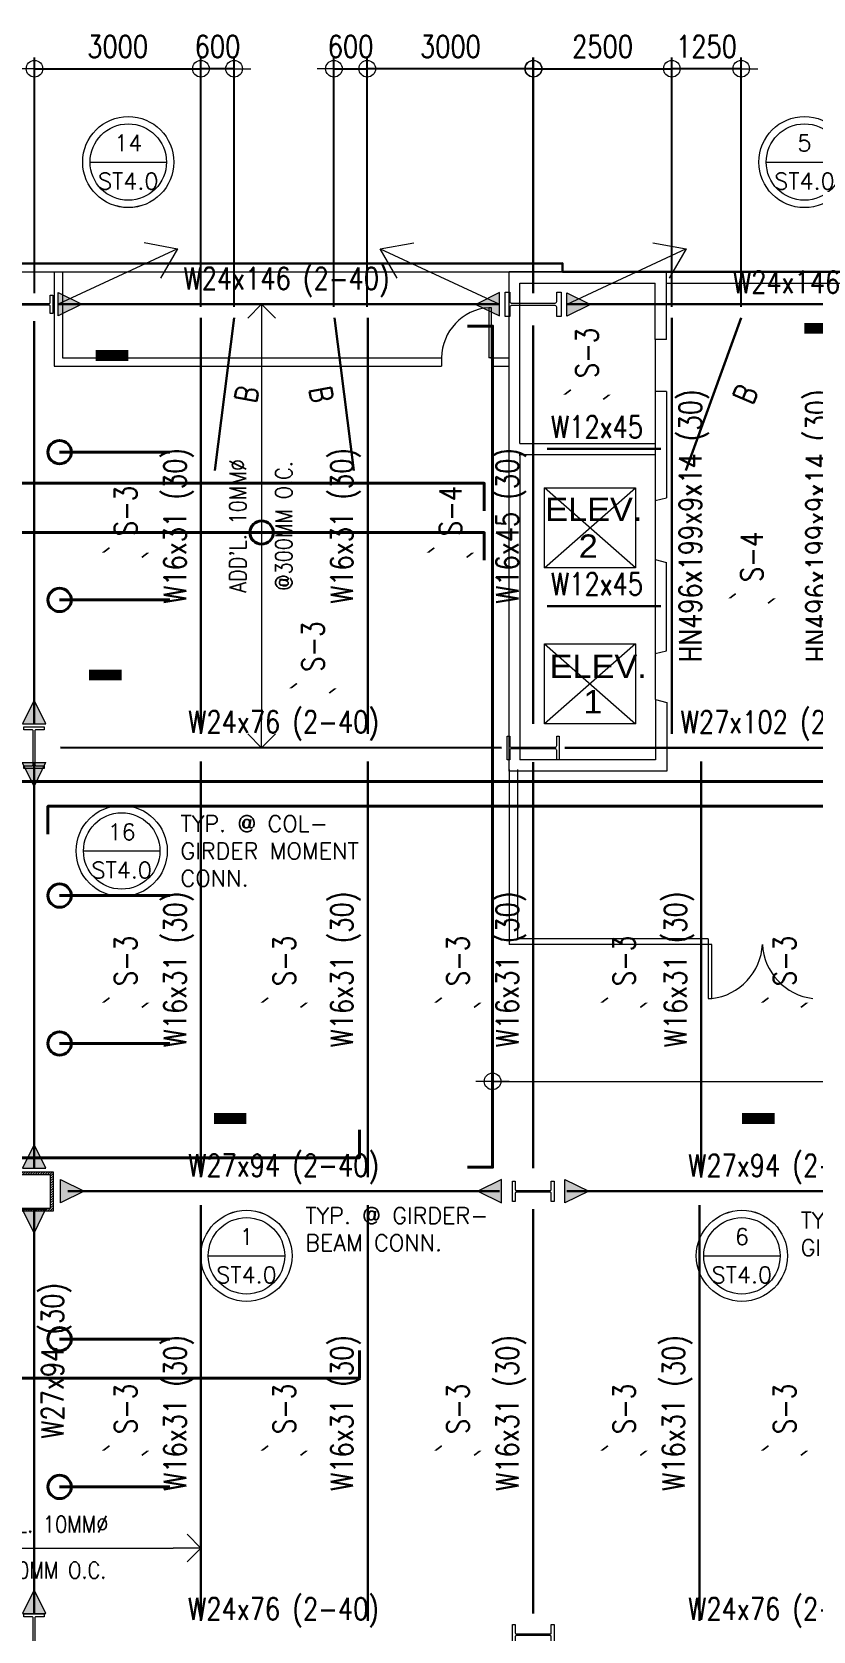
# Model space of a CAD drawing. Header units: millimetres. Extents: x 1935438 to 2130245, y -14991 to 120893.
# Drawn here: x 1978358 to 1992441, y 30584 to 59428 of the extents above; entities that cross this region are included whole.
import ezdxf
from ezdxf.enums import TextEntityAlignment as Align

# ---------------------------------------------------------------- set-up
doc = ezdxf.new("R2010")
doc.units = ezdxf.units.MM
doc.header["$MEASUREMENT"] = 0
doc.layers.get('0').update_dxf_attribs({"lineweight": 0})
for name, color, linetype, lineweight in [('A_ARCHITECTURAL BACKGROUND', 251, 'Continuous', 5), ('HATCH', 8, 'Continuous', 5), ('S-ANNO-DIMS', 252, 'Continuous', 5), ('S-ANNO-MARK', 2, 'Continuous', 9), ('S-ANNO-NPLT', 7, 'Continuous', 9), ('S-Anno-Symb', 143, 'Continuous', 15), ('S-Anno-Text', 52, 'Continuous', 15), ('S-BEAM', 5, 'Continuous', 30), ('S-BRACE', 2, 'Continuous', 9), ('S-COLS', 2, 'Continuous', 20), ('S-CONN', 1, 'Continuous', 9), ('S_COL', 2, 'Continuous', 20), ('S_DRB', 4, 'Continuous', 40), ('S_SLAB EDGE', 2, 'Continuous', 30)]:
    doc.layers.add(name, color=color, linetype=linetype, lineweight=lineweight)
doc.styles.add('1', font='simplex.shx', dxfattribs={"width": 0.85, "height": 300})
doc.styles.add('ARIALNW', font='ARIALN.TTF')
doc.styles.add('MMTX$0$ESMX$0$X-OPTA1D', font='x-opta1d')
doc.styles.add('ROMANSX', font='ROMANS.shx', dxfattribs={"height": 0.09375})
doc.styles.add('SIMPLEX', font='SIMPLEX.shx', dxfattribs={"width": 0.8, "height": 400})
doc.dimstyles.new('DIM 200', dxfattribs={"dimtxt": 0.36, "dimasz": 0.2, "dimexe": 0.1, "dimexo": 0, "dimgap": 0.08, "dimtad": 1, "dimlfac": 2, "dimrnd": 0.005, "dimzin": 1, "dimdsep": 46, "dimtxsty": 'ARIALNW', "dimcen": 0.09, "dimclrd": 6, "dimclre": 6, "dimclrt": 13, "dimadec": 0, "dimazin": 0, "dimtfac": 1, "dimtofl": 0, "dimtmove": 2, "dimatfit": 3, "dimfxl": 1, "dimtolj": 1, "dimtzin": 0, "dimarcsym": 0})
doc.dimstyles.new('DIM_100', dxfattribs={"dimtxt": 400, "dimasz": 2, "dimexe": 100, "dimexo": 250, "dimgap": 250, "dimtad": 1, "dimdec": 0, "dimrnd": 1, "dimzin": 1, "dimdsep": 46, "dimtxsty": '1', "dimblk1": 'ESCADIM_ARW', "dimblk2": 'ESCADIM_ARW', "dimsah": 1, "dimcen": 50, "dimclrd": 256, "dimclre": 256, "dimclrt": 52, "dimazin": 0, "dimtfac": 1, "dimtdec": 0, "dimtofl": 0, "dimtmove": 0, "dimatfit": 3, "dimldrblk": 'ESCADIM_ARW', "dimfxl": 1, "dimtolj": 1, "dimtzin": 0, "dimarcsym": 0})
doc.dimstyles.new('DIM_200', dxfattribs={"dimtxt": 400, "dimasz": 2, "dimexe": 200, "dimexo": 200, "dimgap": 200, "dimtad": 1, "dimdec": 0, "dimrnd": 1, "dimzin": 1, "dimdsep": 46, "dimtxsty": 'SIMPLEX', "dimblk1": 'ESCADIM_ARW', "dimblk2": 'ESCADIM_ARW', "dimsah": 1, "dimcen": 50, "dimclrd": 251, "dimclre": 251, "dimclrt": 52, "dimazin": 0, "dimtfac": 1, "dimtdec": 0, "dimtofl": 0, "dimtmove": 0, "dimatfit": 3, "dimldrblk": 'ESCADIM_ARW', "dimfxl": 1, "dimtolj": 1, "dimtzin": 0, "dimarcsym": 0})
doc.dimstyles.new('ESCA', dxfattribs={"dimtxt": 300, "dimasz": 1, "dimexe": 100, "dimexo": 100, "dimgap": 100, "dimtad": 1, "dimdec": 0, "dimrnd": 1, "dimdsep": 46, "dimtxsty": '1', "dimblk1": 'ESCADIM_ARW', "dimblk2": 'ESCADIM_ARW', "dimsah": 1, "dimcen": 50, "dimclrd": 256, "dimclre": 256, "dimclrt": 52, "dimadec": 0, "dimazin": 0, "dimtfac": 1, "dimtdec": 0, "dimtofl": 0, "dimtmove": 0, "dimatfit": 3, "dimldrblk": 'ESCADIM_ARW', "dimfxl": 1, "dimtolj": 1, "dimtzin": 0, "dimarcsym": 0})

# ---------------------------------------------------------------- blocks, each defined once
blk = doc.blocks.new('8F PLAN')
at = {"layer": 'A_ARCHITECTURAL BACKGROUND', "ltscale": 10}
for p, q in [((26529, 56736, 0), (10917, 56736, 0)), ((11067, 56585, 0), (26529, 56585, 0)), ((25567, 47580, 0), (25567, 56585, 0)), ((44567, 56585, 0), (25567, 56585, 0)), ((26529, 56588, 0), (26529, 56738, 0)), ((28402, 55361, 0), (28402, 56587, 0)), ((28402, 55361, 0), (28402, 56587, 0)), ((25761, 53489, 0), (25761, 56377, 0)), ((28202, 55361, 0), (28202, 56377, 0)), ((25248, 55937, 0), (25198, 55937, 0)), ((25198, 55937, 0), (25198, 55035, 0)), ((25248, 55937, 0), (25198, 55937, 0)), ((25198, 55937, 0), (25198, 55035, 0)), ((25248, 55035, 0), (25248, 55937, 0)), ((25248, 55035, 0), (25248, 55937, 0)), ((25248, 55016, 0), (25248, 55917, 0)), ((25248, 55016, 0), (25248, 55917, 0)), ((28402, 55361, 0), (28202, 55361, 0)), ((28202, 54424, 0), (28202, 53489, 0)), ((28402, 54424, 0), (28202, 54424, 0)), ((28402, 54424, 0), (28402, 53514, 0)), ((28402, 54424, 0), (28402, 52509, 0)), ((25761, 53489, 0), (28202, 53489, 0)), ((25761, 53489, 0), (28202, 53489, 0)), ((25761, 53489, 0), (28202, 53489, 0)), ((25761, 53489, 0), (28202, 53489, 0)), ((25761, 53286, 0), (25761, 53311, 0)), ((25761, 53289, 0), (28202, 53289, 0)), ((25761, 53263, 0), (25761, 53289, 0)), ((25761, 53289, 0), (28202, 53289, 0)), ((25761, 53263, 0), (25761, 47781, 0)), ((28202, 53289, 0), (28202, 52457, 0)), ((28202, 52457, 0), (28402, 52509, 0)), ((28202, 52457, 0), (28402, 52509, 0)), ((28202, 51395, 0), (28402, 51344, 0)), ((28202, 51395, 0), (28402, 51344, 0)), ((28202, 51395, 0), (28202, 49697, 0)), ((28402, 49748, 0), (28402, 51344, 0)), ((28402, 49748, 0), (28402, 51344, 0)), ((28202, 49697, 0), (28402, 49748, 0)), ((28202, 49697, 0), (28402, 49748, 0)), ((28204, 48869, 0), (28411, 48816, 0)), ((28204, 48869, 0), (28411, 48816, 0)), ((28204, 48869, 0), (28204, 47781, 0)), ((28411, 48816, 0), (28411, 47580, 0)), ((25567, 47606, 0), (25567, 44453, 0)), ((25717, 47606, 0), (25717, 44553, 0)), ((28204, 47781, 0), (25761, 47781, 0)), ((28411, 47580, 0), (25567, 47580, 0)), ((29157, 44453, 0), (25567, 44453, 0)), ((29157, 44553, 0), (25717, 44553, 0)), ((29157, 44553, 0), (29157, 44403, 0)), ((29157, 44453, 0), (29157, 43476, 0)), ((29222, 44453, 0), (29157, 44453, 0)), ((29222, 43476, 0), (29222, 44453, 0)), ((29157, 43476, 0), (29222, 43476, 0))]:
    blk.add_line(p, q, dxfattribs=at)
at = {"layer": 'A_ARCHITECTURAL BACKGROUND', "ltscale": 0.5}
for p, q in [((17360, 56588, 0), (17360, 54885, 0)), ((17510, 56588, 0), (17510, 55035, 0)), ((25248, 55104, 0), (25248, 54885, 0)), ((28204, 48869, 0), (28204, 55361, 0)), ((17360, 54885, 0), (24347, 54885, 0)), ((17510, 55035, 0), (24347, 55035, 0)), ((24347, 55053, 0), (24347, 54885, 0)), ((25248, 55035, 0), (25198, 55035, 0)), ((25248, 55035, 0), (25567, 55035, 0)), ((25248, 54885, 0), (25567, 54885, 0)), ((27844, 51242, 0), (26201, 52685, 0)), ((26201, 51242, 0), (27844, 52685, 0)), ((26201, 49871, 0), (27844, 48428, 0)), ((27844, 49871, 0), (26201, 48428, 0))]:
    blk.add_line(p, q, dxfattribs=at)
at = {"layer": 'A_ARCHITECTURAL BACKGROUND', "linetype": 'ByBlock', "ltscale": 0.5}
for p, q in [((25761, 56377, 0), (28202, 56377, 0)), ((28402, 56377, 0), (31580, 56377, 0))]:
    blk.add_line(p, q, dxfattribs=at)
at = {"layer": 'A_ARCHITECTURAL BACKGROUND', "ltscale": 0.5, "elevation": 0}
for points in [[(26201, 52685), (27844, 52685), (27844, 51242), (26201, 51242)], [(27844, 48428), (26201, 48428), (26201, 49871), (27844, 49871)]]:
    blk.add_lwpolyline(points, close=True, dxfattribs=at)
at = {"layer": 'A_ARCHITECTURAL BACKGROUND', "linetype": 'ByBlock', "lineweight": 13, "ltscale": 0.5}
for centre, radius, start, end in [((25262, 55024, 0), 915, 93.9663, 179.3068), ((29099, 44505, 0), 1036, 276.8071, 357.1428), ((31168, 44505, 0), 1036, 182.8572, 263.1929)]:
    blk.add_arc(centre, radius, start, end, dxfattribs=at)
at = {"layer": 'S_SLAB EDGE', "ltscale": 0.05, "elevation": 0}
blk.add_lwpolyline([(10917, 56736), (26529, 56736), (26529, 56585), (44567, 56585)], dxfattribs=at)
at = {"layer": 'A_ARCHITECTURAL BACKGROUND', "style": 'MMTX$0$ESMX$0$X-OPTA1D', "text_generation_flag": 6, "width": 1.1}
for s, height, p in [('ELEV.', 420.9, (26215, 52090, 0)), ('2', 421, (26821, 51426, 0)), ('ELEV.', 420.9, (26295, 49257, 0)), ('1', 421, (26903, 48619, 0))]:
    blk.add_text(s, height=height, rotation=180, dxfattribs=at).set_placement(p)
blk = doc.blocks.new('8F COLUMN LAYOUT')
at = {"layer": 'HATCH', "ltscale": 0.05}
h = blk.add_hatch(dxfattribs=at)
h.set_pattern_fill('ANSI31', color=256, scale=250, style=0)
h.set_pattern_definition([(45, (-1980405.203, 18186.887), (-22.0970869, 22.0970869), [])])
h.paths.add_polyline_path([(16699, 39698), (17299, 39698), (17299, 40298), (16699, 40298)], flags=16)
h.paths.add_polyline_path([(16649, 39648), (17349, 39648), (17349, 40348), (16649, 40348)])
at = {"layer": 'S-COLS', "ltscale": 0.5, "elevation": 0}
for points in [[(16649, 39648), (17349, 39648), (17349, 40348), (16649, 40348)], [(16699, 39698), (17299, 39698), (17299, 40298), (16699, 40298)]]:
    blk.add_lwpolyline(points, close=True, dxfattribs=at)
at = {"layer": 'S_COL', "ltscale": 0.05}
for points in [[(17338, 56000), (17338, 55833), (17290, 55833), (17290, 55967, 0.414214), (17270, 55987), (16737, 55987, 0.414214), (16717, 55967), (16717, 55833), (16669, 55833), (16669, 56167), (16717, 56167), (16717, 56033, 0.414214), (16737, 56013), (17270, 56013, 0.414214), (17290, 56033), (17290, 56167), (17338, 56167), (17338, 56000)], [(26506, 56000), (26506, 55779), (26424, 55779), (26424, 55948, 0.414214), (26395, 55977), (25605, 55977, 0.414214), (25576, 55948), (25576, 55779), (25494, 55779), (25494, 56221), (25576, 56221), (25576, 56052, 0.414214), (25605, 56023), (26395, 56023, 0.414214), (26424, 56052), (26424, 56221), (26506, 56221), (26506, 56000)], [(17000, 48376), (17183, 48376), (17183, 48323), (17033, 48323, 0.414214), (17015, 48305), (17015, 47695, 0.414214), (17033, 47677), (17183, 47677), (17183, 47624), (16817, 47624), (16817, 47677), (16967, 47677, 0.414214), (16985, 47695), (16985, 48305, 0.414214), (16967, 48323), (16817, 48323), (16817, 48376), (17000, 48376)], [(25529, 47997), (25529, 48208), (25576, 48208), (25576, 48039, 0.414214), (25605, 48010), (26395, 48010, 0.414214), (26424, 48039), (26424, 48208), (26471, 48208), (26471, 47786), (26424, 47786), (26424, 47955, 0.414214), (26395, 47984), (25605, 47984, 0.414214), (25576, 47955), (25576, 47786), (25529, 47786), (25529, 47997)], [(25624, 40000), (25624, 40183), (25677, 40183), (25677, 40033, 0.414214), (25695, 40015), (26305, 40015, 0.414214), (26323, 40033), (26323, 40183), (26376, 40183), (26376, 39817), (26323, 39817), (26323, 39967, 0.414214), (26305, 39985), (25695, 39985, 0.414214), (25677, 39967), (25677, 39817), (25624, 39817), (25624, 40000)]]:
    blk.add_lwpolyline(points, format="xyb", dxfattribs=at)
at = {"layer": 'S_COL', "ltscale": 0.05, "elevation": 0}
for points in [[(17000, 32376), (17183, 32376), (17183, 32323), (17033, 32323, 0.414214), (17015, 32305), (17015, 31695, 0.414214), (17033, 31677), (17183, 31677), (17183, 31624), (16817, 31624), (16817, 31677), (16967, 31677, 0.414214), (16985, 31695), (16985, 32305, 0.414214), (16967, 32323), (16817, 32323), (16817, 32376), (17000, 32376)], [(25624, 32000), (25624, 32183), (25677, 32183), (25677, 32033, 0.414214), (25695, 32015), (26305, 32015, 0.414214), (26323, 32033), (26323, 32183), (26376, 32183), (26376, 31817), (26323, 31817), (26323, 31967, 0.414214), (26305, 31985), (25695, 31985, 0.414214), (25677, 31967), (25677, 31817), (25624, 31817), (25624, 32000)]]:
    blk.add_lwpolyline(points, format="xyb", dxfattribs=at)
blk = doc.blocks.new('Bubble')
at = {"layer": 'S-ANNO-NPLT'}
blk.add_circle((0, 0), 0.2608, dxfattribs=at)
at = {"layer": 'S-Anno-Symb', "color": 0}
blk.add_line((-0.2188, 0), (0.2188, 0), dxfattribs=at)
blk.add_circle((0, 0), 0.2187, dxfattribs=at)
at = {"layer": 'S-Anno-Symb', "style": 'ROMANSX'}
for tag, p in [('1', (0, 0.1094)), ('S1', (0, -0.1094))]:
    blk.add_attdef(tag, text='', height=0.0937, dxfattribs=at).set_placement(p, align=Align.MIDDLE_CENTER)
at = {"layer": 'S-Anno-Symb', "style": 'ROMANSX', "width": 1.018385, "flags": 8}
blk.add_attdef('LONG', text='', height=0.0937, dxfattribs=at).set_placement((-0.1796, -0.1249), (0.1796, -0.1249), align=Align.FIT)
blk = doc.blocks.new('ESCADIM_ARW')
at = {"color": 7}
blk.add_line((-150, 0), (150, 0), dxfattribs=at)
blk.add_circle((0, 0), 75, dxfattribs=at)
blk = doc.blocks.new('*D10')
at = {"color": 251, "lineweight": -2, "ltscale": 0.05, "transparency": 16777216}
for p, q in [((1978403, 54715), (1978403, 58965)), ((1981403, 54468), (1981403, 58965)), ((1978405, 58765), (1981401, 58765))]:
    blk.add_line(p, q, dxfattribs=at)
at = {"layer": 'Defpoints', "color": 0, "ltscale": 0.05, "transparency": 16777216}
for p in [(1981403, 58765), (1978403, 54515, 0), (1981403, 54268)]:
    blk.add_point(p, dxfattribs=at)
at = {"color": 251, "lineweight": -2, "ltscale": 0.05, "transparency": 16777216, "xscale": 2, "yscale": 2, "zscale": 2, "rotation": 180}
blk.add_blockref('ESCADIM_ARW', (1978403, 58765), dxfattribs=at)
at = {"color": 251, "lineweight": -2, "ltscale": 0.05, "transparency": 16777216, "xscale": 2, "yscale": 2, "zscale": 2}
blk.add_blockref('ESCADIM_ARW', (1981403, 58765), dxfattribs=at)
at = {"color": 52, "ltscale": 0.05, "transparency": 16777216, "insert": (1979903, 59165), "char_height": 400, "attachment_point": 5, "style": 'SIMPLEX'}
blk.add_mtext('\\A1;{\\W0.8;3000}', dxfattribs=at)
blk = doc.blocks.new('*D11')
at = {"color": 251, "lineweight": -2, "ltscale": 0.05, "transparency": 16777216}
for p, q in [((1981403, 54468), (1981403, 58965)), ((1982003, 54469), (1982003, 58965)), ((1982001, 58765), (1981405, 58765))]:
    blk.add_line(p, q, dxfattribs=at)
at = {"layer": 'Defpoints', "color": 0, "ltscale": 0.05, "transparency": 16777216}
for p in [(1981403, 58765), (1981403, 54268), (1982003, 54269)]:
    blk.add_point(p, dxfattribs=at)
at = {"color": 251, "lineweight": -2, "ltscale": 0.05, "transparency": 16777216, "xscale": 2, "yscale": 2, "zscale": 2, "rotation": 180}
blk.add_blockref('ESCADIM_ARW', (1981403, 58765), dxfattribs=at)
at = {"color": 251, "lineweight": -2, "ltscale": 0.05, "transparency": 16777216, "xscale": 2, "yscale": 2, "zscale": 2}
blk.add_blockref('ESCADIM_ARW', (1982003, 58765), dxfattribs=at)
at = {"color": 52, "ltscale": 0.05, "transparency": 16777216, "insert": (1981703, 59165), "char_height": 400, "attachment_point": 5, "style": 'SIMPLEX'}
blk.add_mtext('\\A1;{\\W0.8;600}', dxfattribs=at)
blk = doc.blocks.new('*D12')
at = {"color": 251, "lineweight": -2, "ltscale": 0.05, "transparency": 16777216}
for p, q in [((1984403, 54468), (1984403, 58965)), ((1987403, 54715), (1987403, 58965)), ((1987401, 58765), (1984405, 58765))]:
    blk.add_line(p, q, dxfattribs=at)
at = {"layer": 'Defpoints', "color": 0, "ltscale": 0.05, "transparency": 16777216}
for p in [(1984403, 58765), (1984403, 54268), (1987403, 54515, 0)]:
    blk.add_point(p, dxfattribs=at)
at = {"color": 251, "lineweight": -2, "ltscale": 0.05, "transparency": 16777216, "xscale": 2, "yscale": 2, "zscale": 2, "rotation": 180}
blk.add_blockref('ESCADIM_ARW', (1984403, 58765), dxfattribs=at)
at = {"color": 251, "lineweight": -2, "ltscale": 0.05, "transparency": 16777216, "xscale": 2, "yscale": 2, "zscale": 2}
blk.add_blockref('ESCADIM_ARW', (1987403, 58765), dxfattribs=at)
at = {"color": 52, "ltscale": 0.05, "transparency": 16777216, "insert": (1985903, 59165), "char_height": 400, "attachment_point": 5, "style": 'SIMPLEX'}
blk.add_mtext('\\A1;{\\W0.8;3000}', dxfattribs=at)
blk = doc.blocks.new('*D13')
at = {"color": 251, "lineweight": -2, "ltscale": 0.05, "transparency": 16777216}
for p, q in [((1983803, 54469), (1983803, 58965)), ((1984403, 54468), (1984403, 58965)), ((1983805, 58765), (1984401, 58765))]:
    blk.add_line(p, q, dxfattribs=at)
at = {"layer": 'Defpoints', "color": 0, "ltscale": 0.05, "transparency": 16777216}
for p in [(1984403, 58765), (1983803, 54269), (1984403, 54268)]:
    blk.add_point(p, dxfattribs=at)
at = {"color": 251, "lineweight": -2, "ltscale": 0.05, "transparency": 16777216, "xscale": 2, "yscale": 2, "zscale": 2, "rotation": 180}
blk.add_blockref('ESCADIM_ARW', (1983803, 58765), dxfattribs=at)
at = {"color": 251, "lineweight": -2, "ltscale": 0.05, "transparency": 16777216, "xscale": 2, "yscale": 2, "zscale": 2}
blk.add_blockref('ESCADIM_ARW', (1984403, 58765), dxfattribs=at)
at = {"color": 52, "ltscale": 0.05, "transparency": 16777216, "insert": (1984103, 59165), "char_height": 400, "attachment_point": 5, "style": 'SIMPLEX'}
blk.add_mtext('\\A1;{\\W0.8;600}', dxfattribs=at)
blk = doc.blocks.new('*D14')
at = {"color": 251, "lineweight": -2, "ltscale": 0.05, "transparency": 16777216}
for p, q in [((1987396, 54715), (1987396, 58965)), ((1989896, 54468), (1989896, 58965)), ((1987398, 58765), (1989894, 58765))]:
    blk.add_line(p, q, dxfattribs=at)
at = {"layer": 'Defpoints', "color": 0, "ltscale": 0.05, "transparency": 16777216}
for p in [(1989896, 58765), (1987396, 54515, 0), (1989896, 54268)]:
    blk.add_point(p, dxfattribs=at)
at = {"color": 251, "lineweight": -2, "ltscale": 0.05, "transparency": 16777216, "xscale": 2, "yscale": 2, "zscale": 2, "rotation": 180}
blk.add_blockref('ESCADIM_ARW', (1987396, 58765), dxfattribs=at)
at = {"color": 251, "lineweight": -2, "ltscale": 0.05, "transparency": 16777216, "xscale": 2, "yscale": 2, "zscale": 2}
blk.add_blockref('ESCADIM_ARW', (1989896, 58765), dxfattribs=at)
at = {"color": 52, "ltscale": 0.05, "transparency": 16777216, "insert": (1988646, 59165), "char_height": 400, "attachment_point": 5, "style": 'SIMPLEX'}
blk.add_mtext('\\A1;{\\W0.8;2500}', dxfattribs=at)
blk = doc.blocks.new('*D15')
at = {"color": 251, "lineweight": -2, "ltscale": 0.05, "transparency": 16777216}
for p, q in [((1989896, 54468), (1989896, 58965)), ((1991146, 54469), (1991146, 58965)), ((1991144, 58765), (1989898, 58765))]:
    blk.add_line(p, q, dxfattribs=at)
at = {"layer": 'Defpoints', "color": 0, "ltscale": 0.05, "transparency": 16777216}
for p in [(1989896, 58765), (1989896, 54268), (1991146, 54269)]:
    blk.add_point(p, dxfattribs=at)
at = {"color": 251, "lineweight": -2, "ltscale": 0.05, "transparency": 16777216, "xscale": 2, "yscale": 2, "zscale": 2, "rotation": 180}
blk.add_blockref('ESCADIM_ARW', (1989896, 58765), dxfattribs=at)
at = {"color": 251, "lineweight": -2, "ltscale": 0.05, "transparency": 16777216, "xscale": 2, "yscale": 2, "zscale": 2}
blk.add_blockref('ESCADIM_ARW', (1991146, 58765), dxfattribs=at)
at = {"color": 52, "ltscale": 0.05, "transparency": 16777216, "insert": (1990521, 59165), "char_height": 400, "attachment_point": 5, "style": 'SIMPLEX'}
blk.add_mtext('\\A1;{\\W0.8;1250}', dxfattribs=at)
blk = doc.blocks.new('_Open90')
at = {"color": 0, "linetype": 'ByBlock', "lineweight": -2}
for p, q in [((0, 0), (-1, 0)), ((-0.5, 0.5), (0, 0)), ((0, 0), (-0.5, -0.5))]:
    blk.add_line(p, q, dxfattribs=at)
blk = doc.blocks.new('*D37')
at = {"lineweight": -2, "ltscale": 0.5, "transparency": 16777216}
blk.add_line((14759, 33565, 0), (19508, 33565, 0), dxfattribs=at)
at = {"layer": 'Defpoints', "color": 0, "ltscale": 0.5, "transparency": 16777216}
for p in [(14259, 33565, 0), (20008, 33565, 0), (20008, 33565, 0)]:
    blk.add_point(p, dxfattribs=at)
at = {"lineweight": -2, "ltscale": 0.5, "transparency": 16777216, "xscale": 500, "yscale": 500, "zscale": 500, "rotation": 180}
blk.add_blockref('_Open90', (14259, 33565, 0), dxfattribs=at)
at = {"lineweight": -2, "ltscale": 0.5, "transparency": 16777216, "xscale": 500, "yscale": 500, "zscale": 500}
blk.add_blockref('_Open90', (20008, 33565, 0), dxfattribs=at)
at = {"color": 52, "ltscale": 0.5, "transparency": 16777216, "char_height": 300, "attachment_point": 5, "style": '1'}
for s, insert in [("\\A1;ADD'L. 10MM%%C", (17133, 33994, 0)), ('\\A1;@300MM O.C. ', (17133, 33165, 0))]:
    blk.add_mtext(s, dxfattribs=dict(at, insert=insert))
blk = doc.blocks.new('*D39')
at = {"lineweight": -2, "ltscale": 0.5, "transparency": 16777216}
blk.add_line((21102, 55501), (21102, 48502), dxfattribs=at)
at = {"layer": 'Defpoints', "color": 0, "ltscale": 0.5, "transparency": 16777216}
for p in [(21102, 56001, 0), (21102, 48002, 0), (21102, 48002)]:
    blk.add_point(p, dxfattribs=at)
at = {"lineweight": -2, "ltscale": 0.5, "transparency": 16777216, "xscale": 500, "yscale": 500, "zscale": 500}
for p, rotation in [((21102, 56001), 90), ((21102, 48002), 270)]:
    blk.add_blockref('_Open90', p, dxfattribs=dict(at, rotation=rotation))
at = {"color": 52, "ltscale": 0.5, "transparency": 16777216, "char_height": 300, "attachment_point": 5, "rotation": 90, "style": '1'}
for s, insert in [("\\A1;ADD'L. 10MM%%C", (20674, 52002)), ('\\A1;@300MM O.C. ', (21502, 52002))]:
    blk.add_mtext(s, dxfattribs=dict(at, insert=insert))
blk = doc.blocks.new('8F FRAMING LAYOUT')
at = {"layer": 'S-CONN'}
for points in [[(5935, 47791), (6364, 48002), (5935, 48212)], [(13894, 47788), (13465, 47998), (13894, 48209)], [(15106, 47786), (15535, 47996), (15106, 48207)], [(5289, 40430), (5500, 40859), (5710, 40430)], [(5288, 39736), (5499, 39307), (5709, 39736)], [(5289, 32414), (5500, 32843), (5710, 32414)], [(5977, 31792), (6406, 32002), (5977, 32212)], [(13930, 31788), (13501, 31999), (13930, 32209)], [(15072, 31788), (15501, 31999), (15072, 32209)], [(5288, 31677), (5499, 31248), (5709, 31677)], [(5289, 24381), (5500, 24810), (5710, 24381)]]:
    blk.add_hatch(color=256, dxfattribs=at).paths.add_polyline_path(points)
at = {"layer": 'S-BEAM'}
for p, q in [((5935, 48000, 0), (13894, 47999, 0)), ((23066, 47999, 0), (15106, 48000, 0)), ((5500, 40430, 0), (5500, 47694, 0)), ((8509, 40249, 0), (8509, 47753, 0)), ((9109, 47752, 0), (8759, 44998, 0)), ((10917, 47752, 0), (11267, 44998, 0)), ((11517, 40249, 0), (11517, 47753, 0)), ((14500, 40430, 0), (14500, 47619, 0)), ((17000, 40249, 0), (17000, 47753, 0)), ((18250, 47752, 0), (17250, 44998, 0)), ((16800, 45389, 0), (14750, 45389, 0)), ((16800, 42556, 0), (14750, 42556, 0)), ((5976, 40002, 0), (13929, 39999, 0)), ((23100, 39999, 0), (15071, 39999, 0)), ((5500, 39737, 0), (5500, 32414, 0)), ((8509, 39749, 0), (8509, 32251, 0)), ((11517, 39749, 0), (11517, 32251, 0)), ((14500, 39737, 0), (14500, 32414, 0)), ((17532, 39749, 0), (17532, 32250, 0)), ((6106, 32002, 0), (13894, 31999, 0)), ((8509, 31751, 0), (8509, 24252, 0)), ((11517, 31751, 0), (11517, 24251, 0)), ((22928, 31999, 0), (15106, 32000, 0)), ((17497, 31750, 0), (17497, 24251, 0)), ((5500, 24381, 0), (5500, 31679, 0)), ((14501, 24381, 0), (14501, 31679, 0))]:
    blk.add_line(p, q, dxfattribs=at)
at = {"layer": 'S-CONN', "color": 1, "elevation": 0}
for points in [[(5935, 48212), (6364, 48002), (5935, 47791), (5935, 48213)], [(13894, 48209), (13465, 47998), (13894, 47788), (13894, 48210)], [(15106, 48207), (15535, 47996), (15106, 47786), (15106, 48208)], [(5710, 40430), (5500, 40859), (5289, 40430), (5711, 40430)], [(5709, 39736), (5499, 39307), (5288, 39736), (5710, 39736)], [(5710, 32414), (5500, 32843), (5289, 32414), (5711, 32414)], [(5977, 32212), (6406, 32002), (5977, 31792), (5977, 32213)], [(13930, 32209), (13501, 31999), (13930, 31788), (13930, 32210)], [(15072, 32209), (15501, 31999), (15072, 31788), (15072, 32210)], [(5709, 31677), (5499, 31248), (5288, 31677), (5710, 31677)], [(5710, 24381), (5500, 24810), (5289, 24381), (5711, 24381)]]:
    blk.add_lwpolyline(points, dxfattribs=at)
at = {"layer": 'S-BRACE', "ltscale": 0.5}
for points in [[(8086, 49002, 0), (5935, 48000, 0)], [(11743, 49001, 0), (13894, 47999, 0)], [(17258, 48999, 0), (15106, 47997, 0)]]:
    blk.add_leader(points, dimstyle='DIM 200', override={"dimasz": 500, "dimtad": 0, "dimclrd": 2, "dimldrblk": 'Open90', "dimfxl": 0.18}, dxfattribs=at)
blk = doc.blocks.new("ADD' L BARS")
at = {"layer": 'S_DRB', "color": 4, "elevation": 0}
for points in [[(24817.1, 40432.8), (25267.1, 40432.8), (25267.1, 55606.9), (24817.1, 55606.9)], [(25117.1, 52271.9), (25117.1, 52771.9), (8265.2, 52771.9), (8265.2, 52271.9)], [(25117.1, 51382.7), (25117.1, 51882.7), (8265.2, 51882.7), (8265.2, 51382.7)], [(46351.2, 46894.5), (46351.2, 47394.5), (6014.4, 47394.5), (6014.4, 46894.5)], [(46001.2, 46444.5), (46001.2, 46944.5), (17250, 46944.5), (17250, 46444.5)], [(22866.9, 41106.8), (22866.9, 40606.8), (6414.9, 40606.8), (6414.9, 41106.8)], [(22866.9, 37126.5), (22866.9, 36626.5), (6649.7, 36626.5), (6649.7, 37126.5)]]:
    blk.add_lwpolyline(points, dxfattribs=at)
at = {"layer": 'S_DRB'}
blk.add_circle((21102.3, 51882.7, 0), 210.4, dxfattribs=at)
at = {"ltscale": 0.5}
dim = blk.add_linear_dim(base=(21102.3, 48002.4, 0), p1=(21102.3, 56001.2, 0), p2=(21102.3, 48002.4, 0), angle=270, text="ADD'L. 10MM%%C\\X@300MM O.C. ", dimstyle='DIM_100', override={"dimasz": 500, "dimexo": 100, "dimblk1": 'Open90', "dimblk2": 'Open90', "dimse1": 1, "dimse2": 1}, dxfattribs=at)
dim.commit()
dim.dimension.update_dxf_attribs({"geometry": '*D39', "text_midpoint": (21102.3, 52001.8, 0)})
dim = blk.add_linear_dim(base=(20008.5, 33565.1, 0), p1=(14258.5, 33565.1, 0), p2=(20008.5, 33565.1, 0), text="ADD'L. 10MM%%C\\X@300MM O.C. ", dimstyle='DIM_100', override={"dimasz": 500, "dimexo": 100, "dimblk1": 'Open90', "dimblk2": 'Open90', "dimse1": 1, "dimse2": 1}, dxfattribs=at)
dim.commit()
dim.dimension.update_dxf_attribs({"geometry": '*D37', "text_midpoint": (17133.5, 33565.1, 0)})
at = {"layer": 'S-ANNO-DIMS', "color": 4}
blk.add_leader([(25267.1, 41983, 0), (47743.9, 41983, 0)], dimstyle='ESCA', override={"dimasz": 2, "dimtad": 0, "dimfxl": 0.0625}, dxfattribs=at)

msp = doc.modelspace()

# ---------------------------------------------------------------- linework, layer by layer
at = {"layer": 'S-ANNO-MARK'}
for points, elevation in [([(1988074.62301, 52973.28346, 29.99952, 29.99952, 0), (1987961.57868, 52886.28233, 0, 0, 0), (1988771.15623, 52886.28233, 29.99952, 29.99952, 0), (1988658.11191, 52799.28119, 0, 0, 0)], -0.00001), ([(1979755.13813, 50123.53025, 29.99952, 29.99952, 0), (1979642.0938, 50036.52912, 0, 0, 0), (1980451.67135, 50036.52912, 29.99952, 29.99952, 0), (1980338.62702, 49949.52798, 0, 0, 0)], 0.00001), ([(1985612.52756, 50123.53025, 29.99952, 29.99952, 0), (1985499.48323, 50036.52912, 0, 0, 0), (1986309.06079, 50036.52912, 29.99952, 29.99952, 0), (1986196.01646, 49949.52798, 0, 0, 0)], 0), ([(1991046.98086, 49296.09154, 29.99952, 29.99952, 0), (1990933.93653, 49209.09041, 0, 0, 0), (1991743.51408, 49209.09041, 29.99952, 29.99952, 0), (1991630.46975, 49122.08927, 0, 0, 0)], 0.00001), ([(1979755.13813, 42005.98357, 29.99952, 29.99952, 0), (1979642.0938, 41918.98244, 0, 0, 0), (1980451.67135, 41918.98244, 29.99952, 29.99952, 0), (1980338.62702, 41831.9813, 0, 0, 0)], 0.00001), ([(1982616.75764, 42005.98357, 29.99952, 29.99952, 0), (1982503.71331, 41918.98244, 0, 0, 0), (1983313.29086, 41918.98244, 29.99952, 29.99952, 0), (1983200.24653, 41831.9813, 0, 0, 0)], 0), ([(1985746.67798, 42005.98357, 29.99952, 29.99952, 0), (1985633.63365, 41918.98244, 0, 0, 0), (1986443.2112, 41918.98244, 29.99952, 29.99952, 0), (1986330.16687, 41831.9813, 0, 0, 0)], 0.00001), ([(1988743.62178, 42005.98357, 29.99952, 29.99952, 0), (1988630.57745, 41918.98244, 0, 0, 0), (1989440.15501, 41918.98244, 29.99952, 29.99952, 0), (1989327.11068, 41831.9813, 0, 0, 0)], 0.00001), ([(1991638.87942, 42006.18714, 29.99952, 29.99952, 0), (1991525.8351, 41919.18601, 0, 0, 0), (1992335.41265, 41919.18601, 29.99952, 29.99952, 0), (1992222.36832, 41832.18487, 0, 0, 0)], 0), ([(1979755.13813, 33925.42633, 29.99952, 29.99952, 0), (1979642.0938, 33838.4252, 0, 0, 0), (1980451.67135, 33838.4252, 29.99952, 29.99952, 0), (1980338.62702, 33751.42406, 0, 0, 0)], 0.00001), ([(1982616.75764, 33925.42633, 29.99952, 29.99952, 0), (1982503.71331, 33838.4252, 0, 0, 0), (1983313.29086, 33838.4252, 29.99952, 29.99952, 0), (1983200.24653, 33751.42406, 0, 0, 0)], 0), ([(1985746.67798, 33925.42633, 29.99952, 29.99952, 0), (1985633.63365, 33838.4252, 0, 0, 0), (1986443.2112, 33838.4252, 29.99952, 29.99952, 0), (1986330.16687, 33751.42406, 0, 0, 0)], 0.00001), ([(1988743.62178, 33925.42633, 29.99952, 29.99952, 0), (1988630.57745, 33838.4252, 0, 0, 0), (1989440.15501, 33838.4252, 29.99952, 29.99952, 0), (1989327.11068, 33751.42406, 0, 0, 0)], 0.00001), ([(1991638.87942, 33925.6299, 29.99952, 29.99952, 0), (1991525.8351, 33838.62877, 0, 0, 0), (1992335.41265, 33838.62877, 29.99952, 29.99952, 0), (1992222.36832, 33751.62763, 0, 0, 0)], 0)]:
    msp.add_lwpolyline(points, format="xyseb", dxfattribs=dict(at, elevation=elevation))
msp.add_lwpolyline([(1983134.73647, 47676.28629, 29.99952, 29.99952, 0), (1983021.69214, 47589.28516, 0, 0, 0), (1983831.26969, 47589.28516, 29.99952, 29.99952, 0), (1983718.22536, 47502.28403, 0, 0, 0)], format="xyseb", dxfattribs=at)
at = {"layer": 'S-ANNO-NPLT'}
for centre in [(1980094.26776, 57081.36622, 0.00002), (1979975.42419, 44654.14373, 0), (1982225.63798, 37351.51695, 0), (1991158.82419, 37351.51695, 0.00001)]:
    msp.add_circle(centre, 821.36597, dxfattribs=at)
at = {"layer": 'S-Anno-Symb', "linetype": 'ByBlock'}
for points, elevation in [([(1980094.26776, 56260.00024, 0, 0, 0), (1980094.26776, 53591.5061, 196.07256, 196.07256, 0), (1979506.05008, 53591.5061, 0, 0, 0)], 0.00002), ([(1992287.3066, 56260.00024, 0, 0, 0), (1992287.3066, 54082.80684, 196.07256, 196.07256, 0), (1992875.52428, 54082.80684, 0, 0, 0)], 0.00001), ([(1979975.42419, 45475.5097, 0, 0, 0), (1979975.42419, 47828.39108, 196.07256, 196.07256, 0), (1979387.20651, 47828.39108, 0, 0, 0)], 0.00001), ([(1982225.63798, 38172.88292, 0, 0, 0), (1982225.63798, 39828.39108, 196.07256, 196.07256, 0), (1981637.4203, 39828.39108, 0, 0, 0)], 0), ([(1991158.82419, 38172.88292, 0, 0, 0), (1991158.82419, 39828.39108, 196.07256, 196.07256, 0), (1991747.04187, 39828.39108, 0, 0, 0)], 0.00001)]:
    msp.add_lwpolyline(points, format="xyseb", dxfattribs=dict(at, elevation=elevation))
at = {"layer": 'S_DRB'}
for p, q in [((1980845.81186, 51848.55615, 0.00001), (1978856.17888, 51848.55615, 0.00001)), ((1980845.81186, 49181.88949, 0.00001), (1978856.17888, 49181.88949, 0.00001)), ((1980845.81186, 43848.55615, 0.00001), (1978856.17888, 43848.55615, 0.00001)), ((1980845.81186, 41181.88949, 0.00001), (1978856.17888, 41181.88949, 0.00001)), ((1980845.81186, 35848.55615, 0.00001), (1978856.17888, 35848.55615, 0.00001)), ((1980845.81186, 33181.88949, 0.00001), (1978856.17888, 33181.88949, 0.00001))]:
    msp.add_line(p, q, dxfattribs=at)
at = {"layer": 'S_DRB', "color": 4, "elevation": -0.00001}
msp.add_lwpolyline([(2007747.05577, 45409.73131), (2007747.05577, 45909.73131), (1967410.24724, 45909.73131), (1967410.24724, 45409.73131)], dxfattribs=at)
at = {"layer": 'S_DRB'}
for centre in [(1978856.17888, 51848.55615, 0.00001), (1978856.17888, 49181.88949, 0.00001), (1978856.17888, 43848.55615, 0.00001), (1978856.17888, 41181.88949, 0.00001), (1978856.17888, 35848.55615, 0.00001), (1978856.17888, 33181.88949, 0.00001)]:
    msp.add_circle(centre, 210.36702, dxfattribs=at)
at = {"layer": 'S_SLAB EDGE', "ltscale": 0.05, "elevation": 0.00001}
msp.add_lwpolyline([(1972312.99383, 55253.28397), (1987924.96628, 55255.28816), (1987924.96628, 55101.71713), (2005962.69252, 55101.71713), (2005962.69252, 54565.32761), (2007945.91665, 54565.32761), (2007945.91665, 38096.4007), (2006113.00691, 38096.4007), (2006113.00691, 9425.43128), (2004609.58707, 9425.43128), (2004609.58707, 7362.81247), (2002576.18508, 7362.81247), (2002576.18508, 5892.04401), (1997094.14379, 5892.04401), (1997094.14379, 4529.44461), (1988818.17172, 4528.58148), (1987446.80142, 5873.87973), (1986067.89659, 4529.44461), (1977804.57925, 4529.44461)], dxfattribs=at)

# ---------------------------------------------------------------- block references
msp.add_blockref('8F FRAMING LAYOUT', (1972895.50342, 6516.85114, 0.00001))
at = {"layer": 'A_ARCHITECTURAL BACKGROUND'}
msp.add_blockref('8F PLAN', (1961395.81186, -1483.14886, 0), dxfattribs=at)
at = {"layer": 'S-Anno-Symb', "xscale": 3149.760000000242, "yscale": 3149.760000000242, "zscale": 3149.760000000242}
for p, values in [((1980094.26776, 57081.36622, 0.00002), {'1': '14', 'S1': 'ST4.0'}), ((1992287.3066, 57081.36622, 0.00001), {'1': '5', 'S1': 'ST4.0'}), ((1979975.42419, 44654.14373, 0), {'1': '16', 'S1': 'ST4.0'}), ((1982225.63798, 37351.51695, 0), {'1': '1', 'S1': 'ST4.0'}), ((1991158.82419, 37351.51695, 0.00001), {'1': '6', 'S1': 'ST4.0'})]:
    msp.add_blockref('Bubble', p, dxfattribs=at).add_auto_attribs(values)
at = {"layer": 'S-Anno-Text'}
msp.add_blockref('8F COLUMN LAYOUT', (1961395.81186, -1484.77718, 0.00001), dxfattribs=at)
at = {"layer": 'S-BRACE'}
msp.add_blockref("ADD' L BARS", (1961395.81186, -1484.77718, 0.00001), dxfattribs=at)

# ---------------------------------------------------------------- texts
at = {"layer": 'S-ANNO-DIMS', "color": 52, "char_height": 400, "attachment_point": 5, "style": 'SIMPLEX'}
for s, insert in [('\\A1;{\\W0.8;W24x146 (2-40)}', (1982948.45567, 54915.15275, 0.00002)), ('\\A1;{\\W0.8;W24x146}', (1991965.07582, 54915.15276, 0.00001)), ('\\A1;{\\W0.8;W12x45}', (1988547.2381, 52304.04608, 0.00002)), ('\\A1;{\\W0.8;W12x45}', (1988547.2381, 49471.62374, 0.00002)), ('\\A1;{\\W0.8;W24x76 (2-40)}', (1982895.81186, 46916.39723, 0.00001)), ('\\A1;{\\W0.8;W27x102 (2-40)}', (1991912.43202, 46915.31295, 0.00001)), ('\\A1;{\\W0.8;W27x94 (2-40)}', (1982895.81186, 38916.06534, -0.00001)), ('\\A1;{\\W0.8;W27x94 (2-40)}', (1991912.43202, 38914.98106, 0)), ('\\A1;{\\W0.8;W24x76 (2-40)}', (1982894.69815, 30916.88165, -0.00001)), ('\\A1;{\\W0.8;W24x76 (2-40)}', (1991911.31831, 30915.79737, -0.00001))]:
    msp.add_mtext(s, dxfattribs=dict(at, insert=insert))
for s, insert, rotation in [('\\A1;\\pxqc;S-3', (1988366.36746, 53636.28233, -0.00001), 90), ('\\A1;{\\W0.8;HN496x199x9x14 (30)}', (1990295.81186, 50518.16512, 0), 90), ('\\A1;{\\W0.8;B}', (1991219.45938, 52893.29705, -0.00001), 67.388414698), ('\\A1;{\\W0.8;HN496x199x9x14 (30)}', (1992578.78627, 50518.16512, 0), 90), ('\\A1;{\\W0.8;W16x31 (30)}', (1981004.27201, 50518.16512, 0), 90), ('\\A1;{\\W0.8;W16x31 (30)}', (1984012.73216, 50518.16512, 0), 90), ('\\A1;{\\W0.8;W16x45 (30)}', (1986995.81186, 50518.16512, 0.00001), 90), ('\\A1;\\pxqc;S-3', (1980046.88257, 50786.52912, 0.00001), 90), ('\\A1;\\pxqc;S-4', (1985904.27201, 50786.52912, 0), 90), ('\\A1;\\pxqc;S-4', (1991338.72531, 49959.09041, 0.00001), 90), ('\\A1;\\pxqc;S-3', (1983426.48092, 48339.28516), 90), ('\\A1;{\\W0.8;W16x31 (30)}', (1981004.27201, 42515.89636, 0), 90), ('\\A1;{\\W0.8;W16x31 (30)}', (1984012.73216, 42515.89636, 0), 90), ('\\A1;{\\W0.8;W16x31 (30)}', (1986995.81186, 42515.89636, 0.00001), 90), ('\\A1;{\\W0.8;W16x31 (30)}', (1990027.48002, 42515.89636, 0), 90), ('\\A1;\\pxqc;S-3', (1980046.88257, 42668.98244, 0.00001), 90), ('\\A1;\\pxqc;S-3', (1982908.50209, 42668.98244, 0), 90), ('\\A1;\\pxqc;S-3', (1986038.42242, 42668.98244, 0.00001), 90), ('\\A1;\\pxqc;S-3', (1989035.36623, 42668.98244, 0.00001), 90), ('\\A1;\\pxqc;S-3', (1991930.62387, 42669.18601, 0), 90), ('\\A1;{\\W0.8;W27x94 (30)}', (1978795.81186, 35457.52572, -0.00001), 90), ('\\A1;{\\W0.8;W16x31 (30)}', (1981004.27201, 34516.77052, 0), 90), ('\\A1;{\\W0.8;W16x31 (30)}', (1984012.73216, 34516.77052, 0), 90), ('\\A1;{\\W0.8;W16x31 (30)}', (1986996.90178, 34516.77052, 0.00001), 90), ('\\A1;{\\W0.8;W16x31 (30)}', (1989992.75567, 34516.77052, 0), 90), ('\\A1;\\pxqc;S-3', (1980046.88257, 34588.4252, 0.00001), 90), ('\\A1;\\pxqc;S-3', (1982908.50209, 34588.4252, 0), 90), ('\\A1;\\pxqc;S-3', (1986038.42242, 34588.4252, 0.00001), 90), ('\\A1;\\pxqc;S-3', (1989035.36623, 34588.4252, 0.00001), 90), ('\\A1;\\pxqc;S-3', (1991930.62387, 34588.62877, 0), 90)]:
    msp.add_mtext(s, dxfattribs=dict(at, insert=insert, rotation=rotation))
at = {"layer": 'S-ANNO-DIMS', "color": 52, "extrusion": (-0.093152, 0.159205, 0.982841), "insert": (1982229.34577, 52891.66873, -0.00002), "char_height": 400, "attachment_point": 5, "text_direction": (0.19358, 0.971192, -0.13897), "style": 'SIMPLEX'}
msp.add_mtext('\\A1;{\\W0.8;B}', dxfattribs=at)
at = {"layer": 'S-ANNO-DIMS', "color": 52, "extrusion": (0.093152, 0.159205, 0.982841), "insert": (1983577.13221, 52891.66873, -0.00001), "char_height": 400, "attachment_point": 5, "text_direction": (0.19358, -0.971192, 0.13897), "style": 'SIMPLEX'}
msp.add_mtext('\\A1;{\\W0.8;B}', dxfattribs=at)
at = {"layer": 'S-Anno-Symb', "char_height": 295.29, "width": 6780.3427625, "attachment_point": 4, "style": 'ROMANSX'}
for s, insert in [('TYP. @ COL-\\PGIRDER MOMENT\\PCONN.', (1981036.13283, 44654.14373, 0)), ('TYP. @ GIRDER-\\PBEAM CONN.', (1983286.34663, 37831.91653, 0)), ('TYP. @ \\PGIRDER', (1992219.97016, 37745.57695, 0.00001))]:
    msp.add_mtext(s, dxfattribs=dict(at, insert=insert))

# ---------------------------------------------------------------- dimensions: what is measured, and where the dimension line sits
at = {"ltscale": 0.05}
for base, p1, p2, picture, middle in [((1981403.27201, 58765.22282, -0.00004), (1978403.27201, 54515.22282, -0.00004), (1981403.27201, 54268.49266, -0.00004), '*D10', (1979903.27201, 59165.22282, -0.00004)), ((1989895.81186, 58765.22282, 0.00001), (1987395.81186, 54515.22282, 0.00001), (1989895.81186, 54268.49266, 0.00001), '*D14', (1988645.81186, 59165.22282, 0.00001))]:
    dim = msp.add_linear_dim(base=base, p1=p1, p2=p2, text='{\\W0.8;<>}', dimstyle='DIM_200', dxfattribs=at)
    dim.commit()
    dim.dimension.update_dxf_attribs({"geometry": picture, "text_midpoint": middle})
for base, p1, p2, picture, middle in [((1981403.27201, 58765.22282, -0.00004), (1982003.27201, 54268.62915, -0.00004), (1981403.27201, 54268.49266, -0.00004), '*D11', (1981703.27201, 58765.22282, -0.00004)), ((1989895.81186, 58765.22282, 0.00001), (1991145.81186, 54268.62915, 0.00001), (1989895.81186, 54268.49266, 0.00001), '*D15', (1990520.81186, 58765.22282, 0.00001))]:
    dim = msp.add_linear_dim(base=base, p1=p1, p2=p2, angle=180, text='{\\W0.8;<>}', dimstyle='DIM_200', dxfattribs=at)
    dim.commit()
    dim.dimension.update_dxf_attribs({"geometry": picture, "text_midpoint": middle, "dimtype": 160})
dim = msp.add_linear_dim(base=(1984403.27201, 58765.22282, -0.00004), p1=(1983803.27201, 54268.62915, -0.00004), p2=(1984403.27201, 54268.49266, -0.00004), text='{\\W0.8;<>}', dimstyle='DIM_200', dxfattribs=at)
dim.commit()
dim.dimension.update_dxf_attribs({"geometry": '*D13', "text_midpoint": (1984103.27201, 58765.22282, -0.00004), "dimtype": 160})
dim = msp.add_linear_dim(base=(1984403.27201, 58765.22282, -0.00004), p1=(1987403.27201, 54515.22282, -0.00004), p2=(1984403.27201, 54268.49266, -0.00004), angle=180, text='{\\W0.8;<>}', dimstyle='DIM_200', dxfattribs=at)
dim.commit()
dim.dimension.update_dxf_attribs({"geometry": '*D12', "text_midpoint": (1985903.27201, 59165.22282, -0.00004)})

doc.saveas('drawing.dxf')
